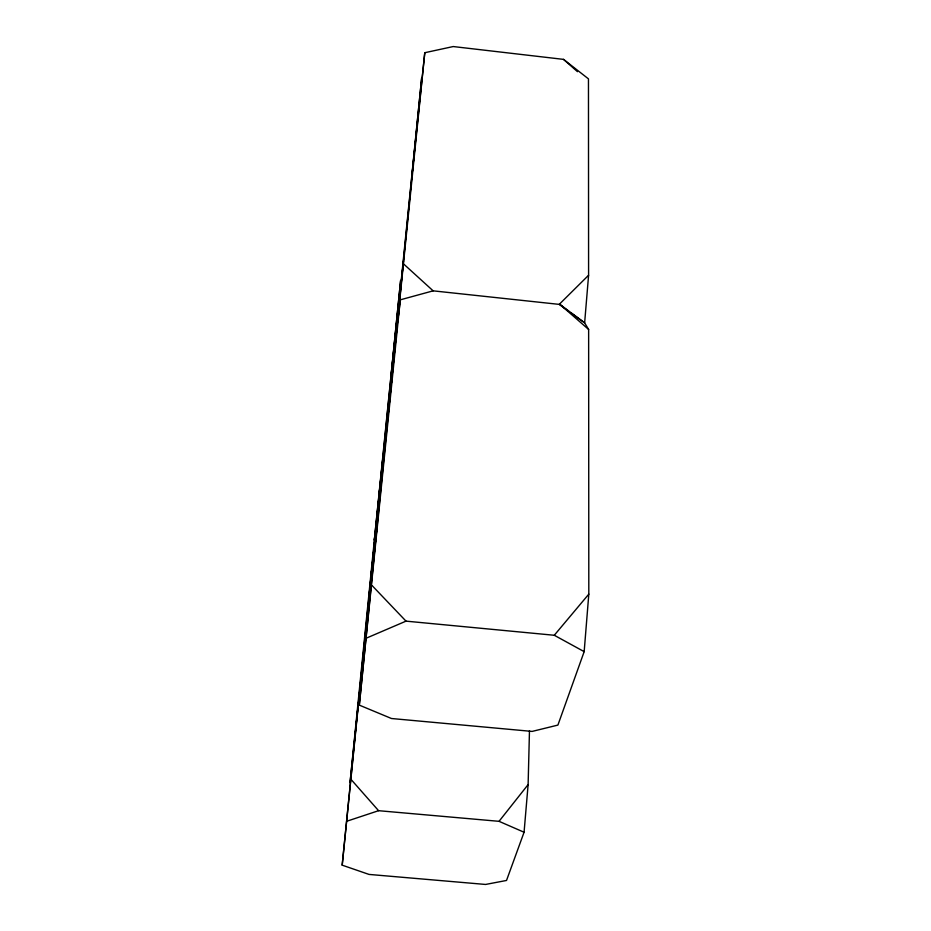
<?xml version="1.0" encoding="UTF-8"?>
<svg xmlns="http://www.w3.org/2000/svg" width="931" height="931" viewBox="0 0 931 931"><rect width="100%" height="100%" fill="white"/><g stroke="black" fill="none" stroke-linecap="round" stroke-linejoin="round"><path stroke-width="1.4" d="M383.037 456.399L374.332 540.213L400.633 280.44L342.189 865.167L369.013 874.418L485.586 884.45L506.522 880.458L524.072 832.233L528.121 784.589L529.471 730.8M342.189 865.167L421.673 77.971L359.308 705.128L391.486 718.511L532.125 731.417L557.902 725.086L584.168 651.642L588.811 594.129L588.636 329.469L584.633 322.848L559.985 304.46L433.148 290.844L400.26 299.84L398.526 315.539M412.119 174.004L424.78 52.718L453.222 46.55L563.534 59.375L588.462 78.867L588.59 275.25L584.633 322.848L570.761 312.769M392.044 375.565L390.648 390.345L424.78 52.718M393.301 357.76L392.126 370.119L403.437 261.111M372.284 563.849L370.678 580.316L380.395 487.029M367.85 612.726L365.883 632.964L376.869 527.947M359.308 705.128L400.26 299.84M391.346 373.331L400.539 285.223M374.576 537.862L350.044 782.692L358.26 703.987M368.664 600.076L370.957 577.767M389.973 391.148L392.451 366.93M388.157 414.621L391.032 386.714M398.945 305.054L400.423 291.45M379.324 492.615L380.162 485.063M376.182 528.133L377.067 520.371M346.926 821.189L378.591 810.692L499.039 821.328L528.121 784.589M366.535 638.061L406.009 621.14L554.282 635.268L588.811 594.129M588.59 275.25L559.205 304.379L568.457 311.094M499.039 821.328L524.072 832.233M554.282 635.268L584.168 651.642M559.985 304.46L588.636 329.469M563.534 59.375L577.476 71.675M403.798 264.136L433.148 290.844M371.923 585.401L406.009 621.14M351.185 779.596L378.591 810.692"/></g></svg>
